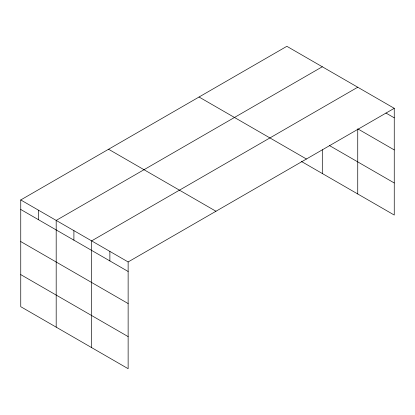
<?xml version="1.0" encoding="UTF-8"?>
<svg xmlns="http://www.w3.org/2000/svg" width="415" height="415" viewBox="0 0 415 415"><rect width="100%" height="100%" fill="white"/><g stroke="black" fill="none" stroke-linecap="round" stroke-linejoin="round"><path stroke-width="0.62" d="M394.25 108.31L128.136 261.948L128.136 368.691L20.75 306.69L20.75 199.952L286.864 46.309L394.25 108.31L394.25 215.048L301.259 161.362M322.299 66.768L56.186 220.412L56.186 327.15M357.74 87.228L91.627 240.871L91.627 347.609M385.95 113.041L394.25 117.834M357.74 128.837L394.25 149.914M329.5 145.587L394.25 182.968M199.044 97.011L306.431 159.012M108.569 149.25L215.956 211.245M20.75 199.952L128.136 261.948M20.75 209.471L128.136 271.472M20.75 241.556L128.136 303.552M20.75 274.611L128.136 336.607M357.74 129.47L357.74 193.971M322.299 149.768L322.299 173.512M109.882 251.407L109.882 260.931M73.906 230.641L73.906 240.161M38.471 210.182L38.471 219.701"/></g></svg>
